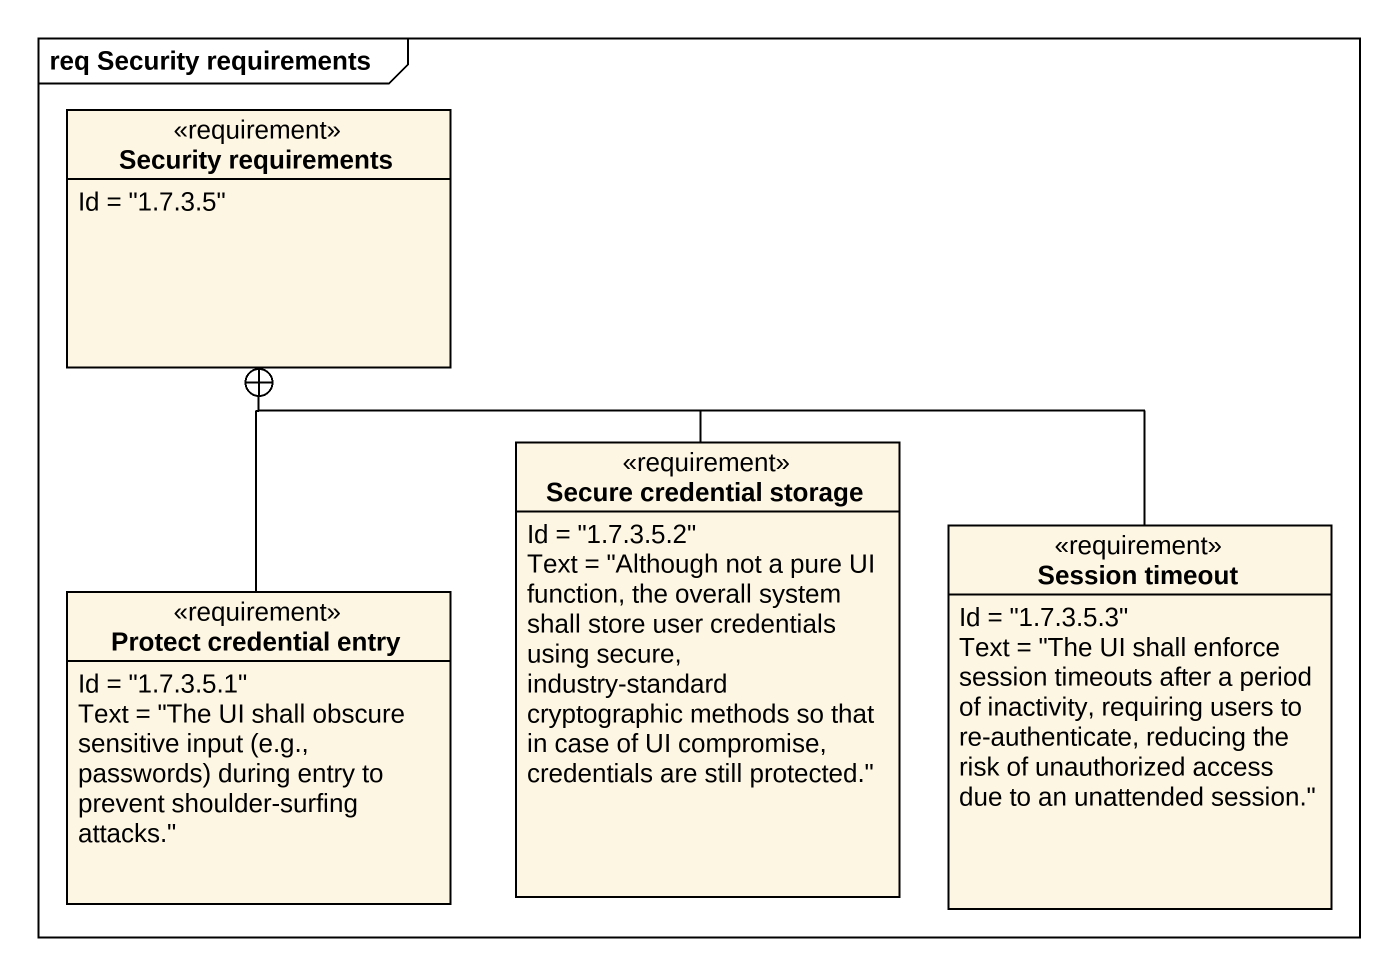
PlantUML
@startuml
mainframe req Security requirements
hide circle
hide empty members
class "Security requirements" as Security_requirements <<requirement>> {
  Id = "1.7.3.5"
}
class "Secure credential storage" as Secure_credential_storage <<requirement>> {
  Id = "1.7.3.5.2"
  Text = "Although not a pure UI function, the overall system shall store user credentials using secure, industry-standard cryptographic methods so that in case of UI compromise, credentials are still protected."
}
class "Session timeout" as Session_timeout <<requirement>> {
  Id = "1.7.3.5.3"
  Text = "The UI shall enforce session timeouts after a period of inactivity, requiring users to re-authenticate, reducing the risk of unauthorized access due to an unattended session."
}
class "Protect credential entry" as Protect_credential_entry <<requirement>> {
  Id = "1.7.3.5.1"
  {field} Text = "The UI shall obscure sensitive input (e.g., passwords) during entry to prevent shoulder-surfing attacks."
}
Secure_credential_storage -up-+ Security_requirements
Session_timeout -left-+ Security_requirements
Protect_credential_entry -up-+ Security_requirements
@enduml
